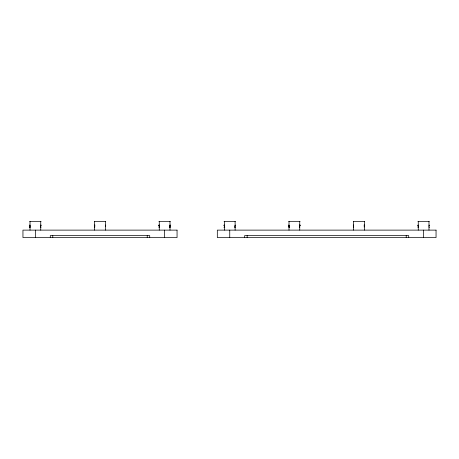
<?xml version="1.0" encoding="UTF-8"?>
<svg xmlns="http://www.w3.org/2000/svg" width="459" height="459" viewBox="0 0 459 459"><rect width="100%" height="100%" fill="white"/><g stroke="black" fill="none" stroke-linecap="round" stroke-linejoin="round"><path stroke-width="0.69" d="M299.532 226.39L299.738 225.151M40.616 226.39L40.903 225.151M170.151 225.151L169.578 227.635L170.409 227.635M235.272 225.151L234.698 227.635L235.364 227.635M299.893 225.151L299.469 227.016L300.088 225.151L299.325 225.151M364.234 226.39L364.521 225.151M40.713 226.39L41.092 225.151L40.742 225.151M105.335 226.39L105.719 225.151L105.363 225.151M364.142 227.016L364.716 225.151L363.947 225.151M428.958 226.39L429.337 225.151L428.987 225.151M234.796 226.144L235.467 225.151M299.423 226.144L300.088 225.151M29.663 221.422L41.092 221.422M94.284 221.422L105.719 221.422M158.912 221.422L170.346 221.422M224.032 221.422L235.467 221.422M288.654 221.422L300.088 221.422M353.281 221.422L364.716 221.422M417.908 221.422L429.337 221.422M30.013 225.151L29.663 225.151L30.042 226.39M95.053 225.151L94.284 225.151L94.858 227.016M159.262 227.635L159.107 225.151L159.531 227.016L158.912 225.151L159.675 225.151M224.388 227.635L224.227 225.151L224.658 227.016L224.032 225.151L224.388 225.151M289.009 225.151L288.654 225.151L289.422 227.635L289.009 227.635L288.849 225.151L289.422 227.635M353.637 225.151L353.281 225.151L353.665 226.39M418.258 225.151L417.908 225.151L418.287 226.39M29.594 227.635L29.973 227.635M40.616 227.635L40.994 227.635M159.009 227.635L159.675 227.635M223.963 227.635L224.795 227.635M299.325 227.635L299.738 227.635M418.006 227.635L418.384 227.635M429.027 227.635L429.406 227.635M224.032 225.151L224.703 226.144M158.912 225.151L159.577 226.144M418.384 226.39L418.097 225.151L418.258 227.635M94.766 226.39L94.479 225.151L94.64 227.635M353.476 225.151L353.637 227.635M29.858 225.151L30.013 227.635M428.987 221.422L428.987 230.12M423.623 230.12L423.623 237.578M418.258 221.422L418.258 230.12M408.711 237.578L408.711 235.587L244.664 235.587L244.664 237.578M406.221 235.587L406.221 237.578M364.36 221.422L364.36 230.12M353.637 221.422L353.637 230.12M299.738 221.422L299.738 230.12M289.009 221.422L289.009 230.12M247.149 235.587L247.149 237.578M235.111 221.422L235.111 230.12M229.747 230.12L229.747 237.578M224.388 221.422L224.388 230.12M169.991 221.422L169.991 230.12M164.626 230.12L164.626 237.578M159.262 221.422L159.262 230.12M149.714 237.578L149.714 235.587L50.289 235.587L50.289 237.578M147.23 235.587L147.23 237.578M105.363 221.422L105.363 230.12M94.64 221.422L94.64 230.12M52.779 235.587L52.779 237.578M40.742 221.422L40.742 230.12M35.377 230.12L35.377 237.578M30.013 221.422L30.013 230.12M169.991 225.151L169.578 227.635L170.346 225.151L169.991 225.151M177.054 230.12L22.95 230.12L22.95 237.578L177.054 237.578L177.054 230.12M436.05 230.12L217.319 230.12L217.319 237.578L436.05 237.578L436.05 230.12"/></g></svg>
